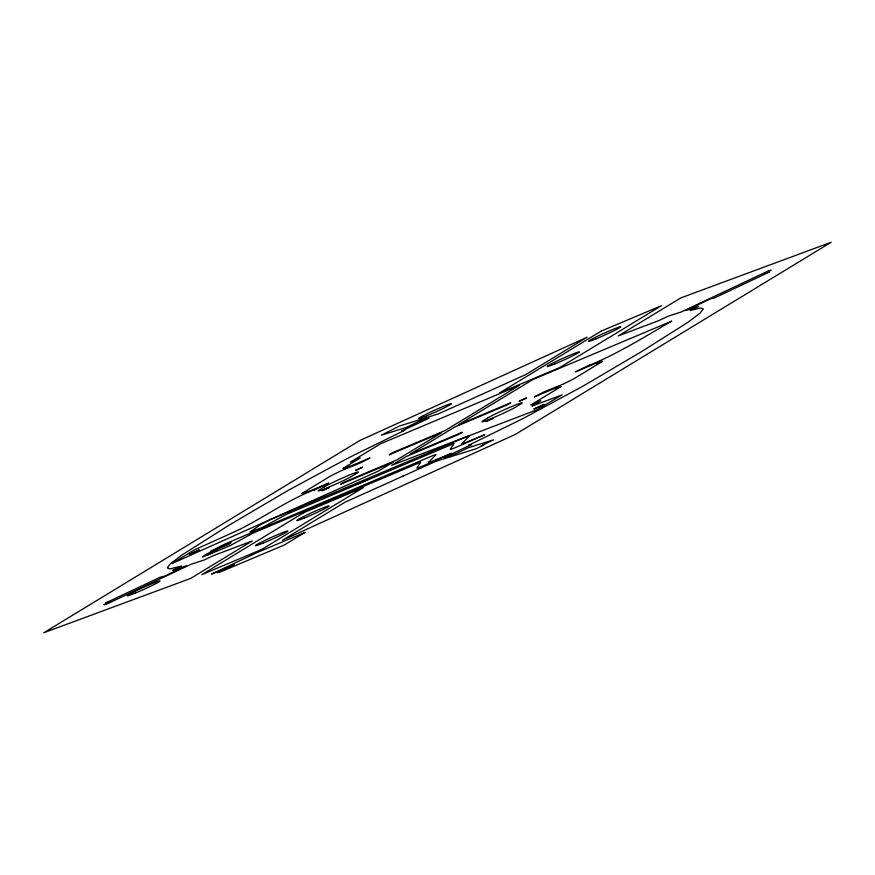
<?xml version="1.0" encoding="UTF-8"?>
<svg xmlns="http://www.w3.org/2000/svg" width="875" height="875" viewBox="0 0 875 875"><rect width="100%" height="100%" fill="white"/><g stroke="black" fill="none" stroke-linecap="round" stroke-linejoin="round"><path stroke-width="1.31" d="M402.959 476.077L403.517 475.814M167.606 567.47L167.573 567.623A214.966 11.998 -24.3 0 0 167.716 568.225L170.023 568.859L181.606 566.038L172.725 570.303L186.364 565.841L164.456 576.177L160.147 577.237L105.58 602.984L109.889 601.923L103.917 604.745L106.728 604.056L190.772 564.397L203.766 560.142L213.916 555.428A36.028 2.013 -24.3 0 1 214.539 555.209L252.252 540.947L190.717 578.386L43.75 632.778L359.68 440.573L587.191 337.181L525.645 374.62L470.52 399.481A36.028 2.013 -24.3 0 1 469.394 399.995L437.905 414.05L399.208 426.114L381.402 435.181L406.525 427.339L418.983 421.334L429.067 418.184L401.723 430.992L404.95 430.161L351.892 456.181A214.966 11.998 -24.3 0 0 344.619 459.911L288.137 490.383L229.261 525.077L182.448 554.684L170.384 563.773L167.606 567.47M702.92 309.28L700.109 313.119L688.045 322.219L641.233 351.827L582.356 386.52L525.875 416.992A214.966 11.998 -24.3 0 1 518.613 420.722L468.53 445.309L471.286 444.708L444.609 457.231L456.017 453.666L468.475 447.661L493.598 439.819L481.141 445.834L483.886 444.981L475.792 448.886L435.838 461.344L344.848 502.283L282.341 540.312L515.32 434.427L831.25 242.222L680.75 297.927L618.242 335.956L658.033 320.906A11.32 0.634 -24.3 0 0 658.405 320.786L668.631 316.028L681.505 311.883L768.272 270.944L771.083 270.255L765.111 273.077L769.42 272.016L714.853 297.762L710.544 298.823L685.759 310.516L698.709 306.337L690.058 310.538L700.47 308.044L702.778 308.667A214.966 11.998 -24.3 0 1 702.92 309.28M322.252 490.623L329.416 487.419L322.252 490.623M355.578 470.356L362.742 467.141L355.622 470.312M428.837 462.098L428.827 462.678L451.511 453.37L422.986 465.927A10.73 0.602 -24.3 0 1 416.85 468.081L420.733 462.197L256.408 531.694A22.958 1.28 -24.3 0 0 252.427 533.444L230.442 545.442L218.487 550.517A10.237 0.569 -24.3 0 0 216.409 551.348L202.486 557.058L206.227 554.105L229.283 544.031L231.066 542.577L210.306 551.655L221.517 545.705A80.325 4.484 -24.3 0 1 225.323 543.845L430.216 456.706A10.73 0.602 -24.3 0 1 436.045 454.683L428.837 462.098M462.197 443.384L462.186 443.953L484.87 434.656L456.345 447.202A10.73 0.602 -24.3 0 1 450.209 449.356L454.092 443.472L289.767 512.969A22.958 1.28 -24.3 0 0 285.797 514.719L262.172 527.527L249.955 532L260.389 524.825L270.331 519.663L463.586 437.981A10.73 0.602 -24.3 0 1 469.405 435.958L462.197 443.384M532.153 406.055L562.209 394.833L536.594 409.905L391.595 465.347L406.142 456.575L458.587 434.47L462.23 432.25L409.795 454.355L454.595 427.098L507.03 404.994L510.683 402.773L458.248 424.878L532.755 379.586L671.748 321.103C644.711 336.864 618.122 353.478 589.137 365.455L590.734 364.481L575.542 371.853L601.169 361.047L596.586 363.836L602.591 361.309L573.967 378.722L563.391 384.038L543.091 392.295L534.198 396.998L559.825 386.203L555.242 388.981L561.258 386.455L530.819 404.972L540.816 400.761L532.153 406.055M393.148 462.164L378.186 471.188L171.981 563.555L194.075 550.08L237.07 530.666C263.55 517.803 287.448 499.997 315.087 489.453L313.502 490.416L328.694 483.055L303.067 493.85L307.65 491.061L301.634 493.598L330.258 476.186L340.845 470.87L361.145 462.612L370.037 457.898L344.4 468.705L348.983 465.916L342.978 468.442L360.248 457.942L350.23 462.164L380.603 443.778L519.345 385.361L445.255 430.467L392.809 452.572L389.156 454.792L441.602 432.688L396.802 459.944L344.356 482.048L340.714 484.269L393.148 462.164M485.975 421.498L493.128 418.316L486.041 421.444M519.302 401.22L526.455 398.048L519.302 401.22M189.339 554.334L199.084 550.003L189.339 554.334M534.056 408.953L543.802 404.622L534.056 408.953M324.155 502.786L333.889 498.422L324.155 502.786M357.514 484.061L367.248 479.697L357.514 484.061M208.239 554.302L207.025 555.231L217.809 550.134L208.239 554.302M324.067 487.014L319.616 489.727A19.677 1.094 -24.3 0 0 329.131 487.025A19.677 1.094 -24.3 0 0 352.647 475.803L357.098 473.102A19.677 1.094 -24.3 0 0 347.583 475.803A19.677 1.094 -24.3 0 0 324.067 487.014M601.289 331.045L499.538 392.952L559.595 367.642L661.358 305.736L601.289 331.045M303.592 512.75L201.83 574.656L261.898 549.347L363.65 487.441L303.592 512.75M487.78 417.911L483.328 420.623A19.677 1.094 -24.3 0 0 492.844 417.911A19.677 1.094 -24.3 0 0 516.359 406.7L520.811 403.988A19.677 1.094 -24.3 0 0 511.295 406.7A19.677 1.094 -24.3 0 0 487.78 417.911M304.981 532.416L284.342 544.983L220.413 571.922L217.361 572.666L234.412 564.627L211.477 574.109L256.725 552.748L304.981 532.416M596.017 338.844A17.708 0.984 -24.3 0 0 620.823 326.823A17.708 0.984 -24.3 0 0 597.242 336.416A17.708 0.984 -24.3 0 0 596.017 338.844M554.684 363.989A17.708 0.984 -24.3 0 0 579.48 351.969A17.708 0.984 -24.3 0 0 555.898 361.572A17.708 0.984 -24.3 0 0 554.684 363.989M304.325 518.022A17.708 0.984 -24.3 0 0 329.131 505.991A17.708 0.984 -24.3 0 0 305.55 515.594A17.708 0.984 -24.3 0 0 304.325 518.022M262.981 543.167A17.708 0.984 -24.3 0 0 287.788 531.147A17.708 0.984 -24.3 0 0 264.206 540.739A17.708 0.984 -24.3 0 0 262.981 543.167M135.198 593.13A17.883 0.995 -24.3 0 0 159.983 581.077A17.883 0.995 -24.3 0 0 135.866 590.931A17.883 0.995 -24.3 0 0 135.198 593.13M426.584 415.855A17.883 0.995 -24.3 0 0 451.369 403.802A17.883 0.995 -24.3 0 0 427.252 413.656A17.883 0.995 -24.3 0 0 426.584 415.855"/></g></svg>
